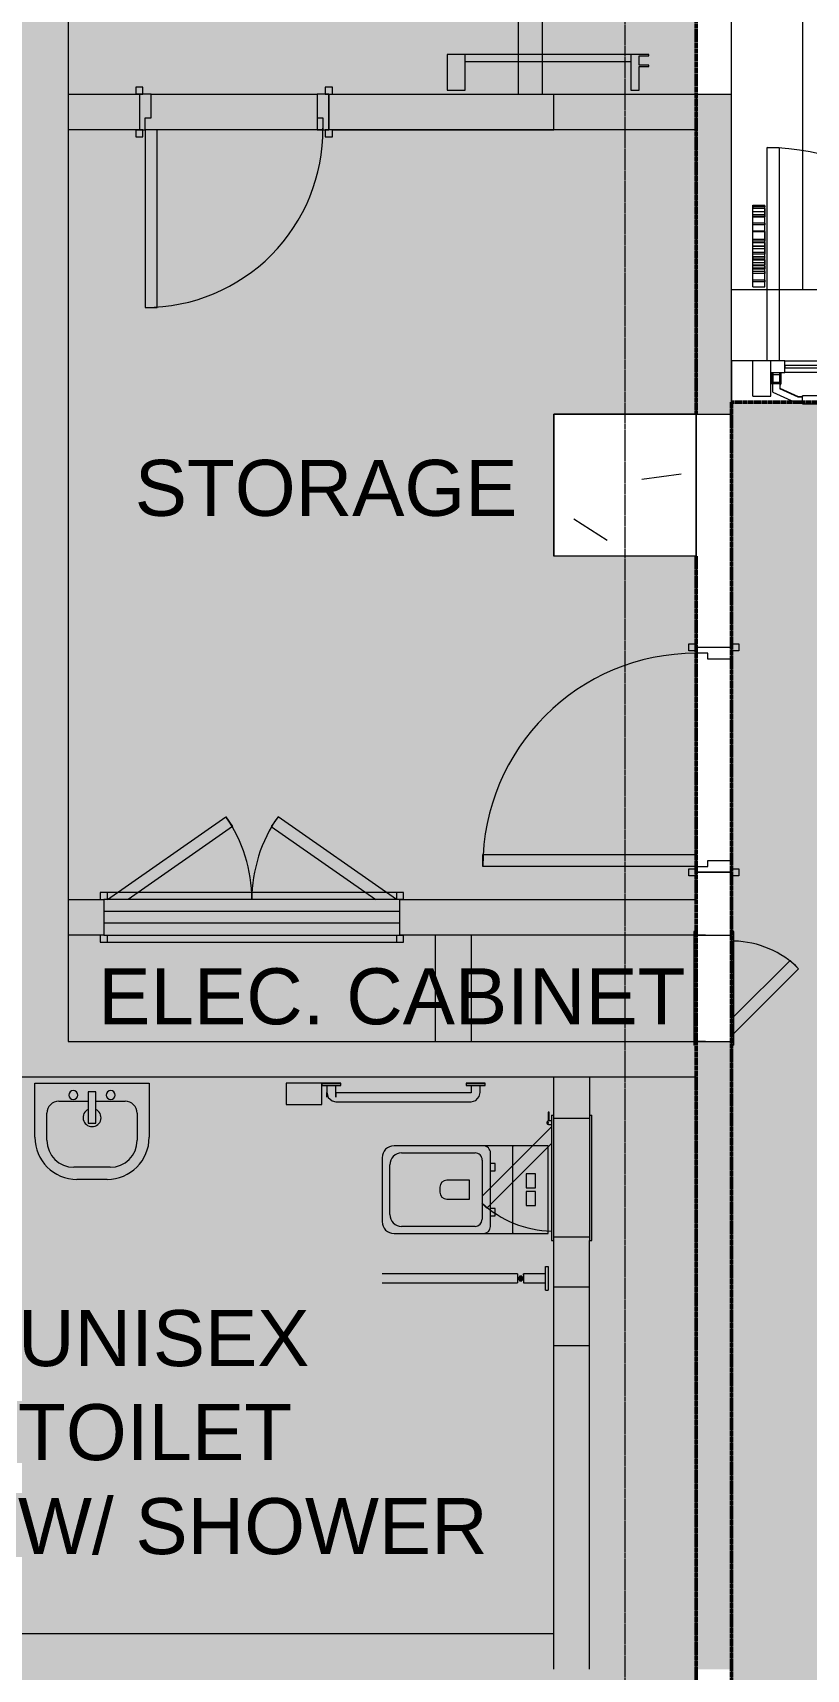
# Model space of a CAD drawing. Header units: millimetres. Extents: x 15878 to 679837, y -72324 to 391440.
# Drawn here: x 164032 to 167297, y 40257 to 47167 of the extents above; entities that cross this region are included whole.
import ezdxf

# ---------------------------------------------------------------- set-up
doc = ezdxf.new("R2010")
doc.units = ezdxf.units.MM
doc.linetypes.add('Demolished', pattern=[4.8, 3.2, -1.6])
doc.linetypes.add('Grid Line__1_200_', pattern=[10.5, 6, -1.5, 1.5, -1.5])
for name, color, linetype, lineweight in [('A-DETL', 90, 'Continuous', 5), ('A-DETL-GENF', 92, 'Continuous', 5), ('A-DETL-THIN', 151, 'Continuous', 5), ('A-DOOR', 31, 'Continuous', 5), ('A-DOOR-FRAM', 31, 'Continuous', 5), ('A-FLOR', 192, 'Continuous', 5), ('A-GENM', 13, 'Continuous', 5), ('A-GLAZ-CWMG', 51, 'Continuous', 5), ('A-WALL', 113, 'Continuous', 5), ('A-WALL-PATT', 111, 'Continuous', 18), ('G-ANNO-TEXT', 231, 'Continuous', 5), ('I-FURN', 30, 'Continuous', 5), ('P-SANR-FIXT', 6, 'Continuous', 5), ('S-COLS', 52, 'Continuous', 5), ('S-GRID', 1, 'Continuous', 5)]:
    doc.layers.add(name, color=color, linetype=linetype, lineweight=lineweight)
doc.styles.add('Swis721 BT_2', font='swiss.ttf', dxfattribs={"height": 236.51772})

# ---------------------------------------------------------------- blocks, each defined once
blk = doc.blocks.new('DLN-Double Door-AP - _AP08_ 1200 x 2000 _WH_-10331318-G_F')
at = {"layer": 'A-DOOR', "color": 253}
for p, q in [((625, 75), (-625, 75)), ((-625, 75), (-625, 25)), ((625, 25), (625, 75)), ((-625, 25), (-625, -25)), ((-625, 25), (625, 25)), ((625, -25), (625, 25)), ((-625, -25), (-625, -75)), ((-625, -25), (625, -25)), ((625, -75), (625, -25)), ((-625, -75), (625, -75)), ((-610, -75), (-110.3, -424.9)), ((-81.6, -383.9), (-522.8, -75)), ((81.6, -383.9), (522.8, -75)), ((610, -75), (110.3, -424.9)), ((-110.3, -424.9), (-81.6, -383.9)), ((110.3, -424.9), (81.6, -383.9))]:
    blk.add_line(p, q, dxfattribs=at)
for centre, start, end in [((-610, -75), 325, 359.99259), ((610, -75), 180.00741, 215)]:
    blk.add_arc(centre, 610, start, end, dxfattribs=at)
at = {"layer": 'A-DOOR-FRAM', "color": 253}
for p, q in [((-610, 105), (-640, 105)), ((-640, 105), (-640, 75)), ((-640, 75), (-625, 75)), ((610, 105), (-610, 105)), ((-610, 75), (-610, 105)), ((610, 105), (610, 75)), ((640, 105), (610, 105)), ((625, 75), (640, 75)), ((640, 75), (640, 105)), ((-625, -75), (-640, -75)), ((-640, -75), (-640, -105)), ((-640, -105), (-610, -105)), ((-610, -105), (-610, -75)), ((-610, -105), (610, -105)), ((610, -75), (610, -105)), ((610, -105), (640, -105)), ((640, -75), (625, -75)), ((640, -105), (640, -75))]:
    blk.add_line(p, q, dxfattribs=at)
blk = doc.blocks.new('DLN-Single Door__X01_ - _M02a_ 900 x 2450 _WH_-V585-G_F')
at = {"layer": 'A-DOOR', "color": 253}
for p, q in [((-450, 975), (-400, 975)), ((-450, 75), (-450, 975)), ((-400, 975), (-400, 75)), ((-490, 105), (-460, 105)), ((-490, 75), (-490, 105)), ((-475, 75), (-490, 75)), ((-460, 75), (-475, 75)), ((-460, 105), (-460, 75)), ((-400, 75), (-450, 75)), ((460, 75), (460, 105)), ((460, 105), (490, 105)), ((475, 75), (460, 75)), ((490, 75), (475, 75)), ((490, 105), (490, 75)), ((-490, -75), (-475, -75)), ((-490, -105), (-490, -75)), ((-460, -105), (-490, -105)), ((-475, -75), (-460, -75)), ((-460, -75), (-460, -105)), ((460, -105), (460, -75)), ((460, -75), (475, -75)), ((490, -105), (460, -105)), ((475, -75), (490, -75)), ((490, -75), (490, -105))]:
    blk.add_line(p, q, dxfattribs=at)
for start, end in [(0.00772, 90), (359.5, 0.00772)]:
    blk.add_arc((-450, 75), 900, start, end, dxfattribs=at)
at = {"layer": 'A-DOOR-FRAM', "color": 253}
for p, q in [((-475, 75), (-450, 75)), ((-475, -75), (-475, 75)), ((-450, 75), (-450, 25)), ((450, 75), (475, 75)), ((450, 25), (450, 75)), ((475, 75), (475, -75)), ((-450, 25), (-425, 25)), ((-425, 25), (-425, -75)), ((425, 25), (450, 25)), ((425, -75), (425, 25)), ((-425, -75), (-475, -75)), ((475, -75), (425, -75))]:
    blk.add_line(p, q, dxfattribs=at)
blk = doc.blocks.new('Rectangular Mullion - DLN_75 x 150mm _WD_-STUR_ OPENING Corten-13948696-G_F')
at = {"layer": 'A-GLAZ-CWMG', "color": 253}
for p, q in [((0, 75), (-75, 75)), ((-75, 75), (-75, -75)), ((0, 75), (0, -75)), ((-75, -75), (0, -75))]:
    blk.add_line(p, q, dxfattribs=at)
blk = doc.blocks.new('wash_basin_12267 - 19_ x 16_-V624-G_F')
at = {"layer": 'P-SANR-FIXT', "color": 253}
for p, q in [((52.3, -241.1), (52.3, -12.5)), ((52.3, -12.5), (534.9, -12.5)), ((309.3, -49.5), (277.7, -49.5)), ((277.7, -49.5), (277.7, -182.1)), ((309.3, -182.1), (309.3, -49.5)), ((534.9, -12.5), (534.9, -241.1)), ((153.9, -88.7), (277.7, -88.7)), ((309.3, -88.7), (433.3, -88.7)), ((103.1, -253.8), (103.1, -139.5)), ((277.7, -182.1), (309.3, -182.1)), ((484.1, -139.5), (484.1, -253.8)), ((369.8, -368.1), (217.4, -368.1)), ((357.1, -418.9), (230.1, -418.9))]:
    blk.add_line(p, q, dxfattribs=at)
for centre, radius, start, end in [((214.2, -63.3), 19.1, 360, 180), ((214.2, -63.3), 19.1, 180, 360), ((372.8, -63.3), 19, 0, 180), ((372.8, -63.3), 19, 180, 360), ((153.9, -139.5), 50.8, 90, 180), ((293.6, -158.3), 38.1, 114.62432, 65.6298), ((433.3, -139.5), 50.8, 360, 90), ((230.1, -241.1), 177.8, 180, 270), ((217.4, -253.8), 114.3, 180, 270), ((357.1, -241.1), 177.8, 270, 0), ((369.8, -253.8), 114.3, 270, 0)]:
    blk.add_arc(centre, radius, start, end, dxfattribs=at)
blk = doc.blocks.new('DLN_Toilet-Disable - DLN_Toilet-Disable-2543874-G_F')
at = {"layer": 'P-SANR-FIXT', "color": 253}
for p, q in [((450, 1105.4), (360, 1105.4)), ((360, 1105.4), (360, 955.4)), ((450, 955.4), (450, 1105.4)), ((360, 955.4), (450, 955.4)), ((440, 934), (410, 934)), ((440, 934), (410, 934)), ((440, 934), (410, 934)), ((450, 955), (440, 955)), ((440, 875), (440, 955)), ((440, 955), (440, 925.4)), ((450, 955), (440, 955)), ((440, 925.4), (440, 955)), ((440, 955), (440, 925.4)), ((450, 955), (440, 955)), ((440, 925.4), (440, 955)), ((440, 955), (440, 925.4)), ((440, 925.1), (440, 933.5)), ((440, 933.5), (440, 923.9)), ((440, 924.5), (440, 924.5)), ((440, 924.5), (440, 915)), ((440, 915), (440, 905.5)), ((440, 896.5), (440, 906.1)), ((440, 905.5), (440, 905.5)), ((440, 904.9), (440, 896.5)), ((440, 904.6), (440, 875)), ((440, 875), (440, 904.6)), ((440, 904.6), (440, 875)), ((440, 875), (440, 904.6)), ((440, 904.6), (440, 875)), ((450, 875), (450, 955)), ((450, 955), (450, 875)), ((450, 875), (450, 955)), ((450, 955), (450, 875)), ((450, 875), (450, 955)), ((450, 955), (450, 875)), ((371, 895.5), (371, 325.1)), ((409, 325.1), (409, 895.5)), ((410, 896), (440, 896)), ((410, 896), (440, 896)), ((410, 896), (440, 896)), ((440, 875), (450, 875)), ((440, 875), (450, 875)), ((440, 875), (450, 875)), ((-394, 700), (-394, 128.2)), ((-356, 128.2), (-356, 700)), ((135, 700), (-135, 700)), ((-185, 650), (-185, 272.8)), ((-105, 667.8), (105.2, 667.8)), ((185, 272.8), (185, 650)), ((-155, 307.8), (-155, 617.8)), ((155.2, 617.8), (155.2, 307.8)), ((-40, 426.5), (-40, 331.7)), ((10, 456.5), (-10, 456.5)), ((40, 331.7), (40, 426.5)), ((450, 345.6), (440, 345.6)), ((440, 265.6), (440, 345.6)), ((440, 345.6), (440, 315.9)), ((450, 265.6), (450, 345.6)), ((450, 345.6), (450, 265.6)), ((125.2, 277.8), (-125, 277.8)), ((-40, 331.7), (40, 331.7)), ((440, 324.6), (410, 324.6)), ((410, 286.6), (440, 286.6)), ((440, 324.1), (440, 287.1)), ((440, 315.7), (440, 324.1)), ((440, 287.1), (440, 301.4)), ((440, 295.2), (440, 265.6)), ((-185, 272.8), (-185, 145)), ((-155, 242.8), (155, 242.8)), ((-110, 242.8), (-110, 222.8)), ((-110, 222.8), (-80, 222.8)), ((-80, 222.8), (-80, 242.8)), ((80, 242.8), (80, 222.8)), ((80, 222.8), (110, 222.8)), ((110, 222.8), (110, 242.8)), ((185, 145), (185, 272.8)), ((440, 265.6), (450, 265.6)), ((-185, 145), (-185, 0)), ((180, 150), (-180, 150)), ((185, 0), (185, 145)), ((-356, 128.2), (-394, 128.2)), ((-394, 103.2), (-394, 10)), ((-356, 103.2), (-394, 103.2)), ((-365, 120.7), (-385, 120.7)), ((-385, 110.7), (-385, 120.7)), ((-385, 120.7), (-385, 110.7)), ((-385, 110.7), (-365, 110.7)), ((-377.5, 125.7), (-382.5, 125.7)), ((-382.5, 110.7), (-382.5, 120.7)), ((-382.5, 120.7), (-382.5, 110.7)), ((-382.5, 103.2), (-382.5, 115.7)), ((-382.5, 115.7), (-382.5, 115.7)), ((-377.5, 115.7), (-377.5, 128.2)), ((-377.5, 120.7), (-377.5, 110.7)), ((-377.5, 110.7), (-377.5, 120.7)), ((-377.5, 110.7), (-377.5, 120.7)), ((-377.5, 120.7), (-377.5, 110.7)), ((-377.5, 115.7), (-377.5, 115.7)), ((-377.5, 115.7), (-377.5, 115.7)), ((-377.5, 115.7), (-377.5, 103.2)), ((-377.5, 105.7), (-372.5, 105.7)), ((-372.5, 128.2), (-372.5, 115.7)), ((-367.5, 125.7), (-372.5, 125.7)), ((-372.5, 120.7), (-372.5, 110.7)), ((-372.5, 110.7), (-372.5, 120.7)), ((-372.5, 110.7), (-372.5, 120.7)), ((-372.5, 120.7), (-372.5, 110.7)), ((-372.5, 115.7), (-372.5, 115.7)), ((-372.5, 103.2), (-372.5, 115.7)), ((-372.5, 115.7), (-372.5, 115.7)), ((-367.5, 110.7), (-367.5, 120.7)), ((-367.5, 120.7), (-367.5, 110.7)), ((-367.5, 115.7), (-367.5, 115.7)), ((-367.5, 115.7), (-367.5, 103.2)), ((-365, 110.7), (-365, 120.7)), ((-365, 120.7), (-365, 110.7)), ((-361.6, 103.2), (-356, 103.2)), ((-356, 10), (-356, 103.2)), ((-7.5, 92.5), (-67.5, 92.5)), ((-67.5, 92.5), (-67.5, 52.5)), ((-7.5, 52.5), (-7.5, 92.5)), ((67.5, 92.5), (7.5, 92.5)), ((7.5, 92.5), (7.5, 52.5)), ((67.5, 52.5), (67.5, 92.5)), ((-425, 10), (-325, 10)), ((-425, 10), (-425, 0)), ((-325, 0), (-425, 0)), ((-325, 10), (-325, 0)), ((-185, 0), (185, 0)), ((-67.5, 52.5), (-7.5, 52.5)), ((7.5, 52.5), (67.5, 52.5))]:
    blk.add_line(p, q, dxfattribs=at)
at = {"layer": 'P-SANR-FIXT', "color": 253, "flags": 128}
for points in [[(410, 934), (388.9, 927.9), (374.6, 911.6), (371, 895.5)], [(390, 934), (396, 934), (410, 934)], [(410, 934), (395.7, 934), (390, 934)], [(410, 896), (395.7, 896), (390, 896)], [(390, 896), (396, 896), (410, 896)], [(409, 895.5), (409.3, 895.8), (410, 896)], [(371, 325.1), (377.2, 304.3), (393.7, 290.1), (410, 286.6)], [(410, 324.6), (409, 325), (409, 325.1)]]:
    blk.add_lwpolyline(points, dxfattribs=at)
at = {"layer": 'P-SANR-FIXT', "color": 253}
for centre, radius, start, end in [((-135, 650), 50, 90, 180), ((135, 650), 50, 0, 90), ((-105, 617.8), 50, 90, 180), ((105.2, 617.8), 50, 0, 90), ((-10, 426.5), 30, 90, 180), ((10, 426.5), 30, 360, 90), ((-125, 307.8), 30, 180, 270), ((125.2, 307.8), 30, 270, 0), ((-155, 272.8), 30, 180, 270), ((155, 272.8), 30, 270, 0), ((-180, 145), 5, 90, 180), ((180, 145), 5, 0, 90)]:
    blk.add_arc(centre, radius, start, end, dxfattribs=at)
blk = doc.blocks.new('DLN-Access Panel__AP01_ - _AP04_ 450 x 650 _WH_-16056296-G_F')
at = {"layer": 'A-DOOR', "color": 253}
for p, q in [((-265, 75), (-265, 85)), ((265, 85), (-265, 85)), ((-265, 75), (265, 75)), ((265, 75), (265, 85)), ((-240, -95), (-277.5, -95)), ((-277.5, -95), (-277.5, -100)), ((-277.5, -100), (-239.6, -100)), ((-265, -85), (-265, -75)), ((-265, -85), (265, -85)), ((-240, -85), (-240, -97.5)), ((-225, -97.5), (-225, -85)), ((-215, -85), (77.8, -377.8)), ((128.6, -357.8), (-144.3, -85)), ((265, -85), (265, -75)), ((108.6, -377.8), (128.6, -357.8))]:
    blk.add_line(p, q, dxfattribs=at)
at = {"layer": 'A-DOOR', "color": 151}
blk.add_line((265, -75), (-265, -75), dxfattribs=at)
at = {"layer": 'A-DOOR', "color": 253}
for centre, radius, start, end in [((-232.5, -97.5), 7.5, 180, 0), ((-232.5, -97.5), 7.5, 195, 0), ((-232.5, -97.5), 7.5, 199.47122, 360), ((-232.5, -97.5), 7.5, 199.47122, 360), ((-232.5, -97.5), 2, 180, 360), ((-232.5, -97.5), 2, 180, 360), ((-225, -75), 450, 317.37003, 358.68242)]:
    blk.add_arc(centre, radius, start, end, dxfattribs=at)
at = {"layer": 'A-DOOR-FRAM', "color": 253}
for p, q in [((-250, 75), (-250, -75)), ((250, 75), (250, -75))]:
    blk.add_line(p, q, dxfattribs=at)
blk = doc.blocks.new('DLN-Single Door_XX1 - Single Glazing Door-900 x 2800 _WH_-14454546-G_F')
at = {"layer": 'A-DOOR'}
h = blk.add_hatch(dxfattribs=at)
h.set_pattern_fill('FP_1995', color=253, style=0, pattern_type=2)
h.set_pattern_definition([(225, (167581.8, 45707.5), (1237.437, -1237.437), []), (225, (167581.8, 43832.5), (1237.437, -1237.437), [])])
h.paths.add_polyline_path([(-375, -25), (-375, -45), (375, -45), (375, -25), (-117, -25)], flags=0)
h.paths.add_polyline_path([(375, -55), (-375, -55), (-375, -75), (375, -75)], flags=0)
at = {"layer": 'A-DOOR', "color": 253}
for p, q in [((-335.2, 100), (-427.5, 57.5)), ((-397.5, 43.6), (-320, 79.4)), ((-320, 76.4), (-397.5, 40.6)), ((-328, 103.3), (-335.2, 100)), ((-302.5, 103.3), (-328, 103.3)), ((-320, 79.4), (-302.5, 79.4)), ((-320, 79.4), (-320, 76.4)), ((-302.5, 76.4), (-320, 76.4)), ((301, 106.9), (-302.5, 106.9)), ((-302.5, 106.9), (-302.5, 106.7)), ((-302.5, 72.8), (301, 72.8)), ((301, 104.5), (301, 105.8)), ((326.5, 103.3), (301, 103.3)), ((301, 79.4), (318.5, 79.4)), ((318.5, 76.4), (301, 76.4)), ((318.5, 79.4), (396, 43.6)), ((318.5, 76.4), (318.5, 79.4)), ((396, 40.6), (318.5, 76.4)), ((333.7, 100), (326.5, 103.3)), ((426, 57.5), (333.7, 100)), ((-427.5, 26), (-430.8, 26)), ((-430.8, -16), (-430.8, 23.9)), ((-430.8, 23.9), (-430.8, 11.4)), ((-427.5, 19.3), (-427.5, 57.5)), ((-427.5, 23.1), (-427.5, 23.9)), ((-427.5, 23.9), (-427.5, -16)), ((-397.5, 21), (-427.5, 21)), ((-427.5, 21), (-427.5, 19.3)), ((-427.5, 16.6), (-427.5, 21)), ((-427.5, 16), (-427.5, 20)), ((-397.5, 19.3), (-427.5, 19.3)), ((-427.5, 16.3), (-397.5, 16.3)), ((-427.5, -16), (-427.5, 15.1)), ((-397.5, 15.1), (-427.5, 15.1)), ((-397.5, 43.6), (-397.5, 19.3)), ((-394.3, 26), (-397.5, 26)), ((-397.5, -16), (-397.5, 23.9)), ((-397.5, 23.9), (-397.5, 23.1)), ((-397.5, 19.3), (-397.5, 21)), ((-397.5, 21), (-397.5, 16.6)), ((-397.5, 20), (-397.5, 16)), ((-397.5, 15.1), (-397.5, -16)), ((-394.3, 11.4), (-394.3, 23.9)), ((-394.3, 23.9), (-394.3, -16)), ((396, 26), (392.7, 26)), ((392.7, -16), (392.7, 23.9)), ((392.7, 23.9), (392.7, 11.4)), ((396, 19.3), (396, 43.6)), ((396, 23.1), (396, 23.9)), ((396, 23.9), (396, -16)), ((426, 21), (396, 21)), ((396, 19.3), (396, 21)), ((396, 21), (396, 16.6)), ((396, 16), (396, 20)), ((426, 19.3), (396, 19.3)), ((396, 16.3), (426, 16.3)), ((396, -16), (396, 15.1)), ((426, 15.1), (396, 15.1)), ((426, 57.5), (426, 19.3)), ((429.2, 26), (426, 26)), ((426, -16), (426, 23.9)), ((426, 23.9), (426, 23.1)), ((426, 21), (426, 19.3)), ((426, 16.6), (426, 21)), ((426, 20), (426, 16)), ((426, 15.1), (426, -16)), ((429.2, 11.4), (429.2, 23.9)), ((429.2, 23.9), (429.2, -16)), ((-375, -25), (-450, -25)), ((-450, -25), (-450, -75)), ((-430.8, -25), (-430.8, -16)), ((-430.8, -16), (-427.5, -16)), ((-427.5, -16), (-427.5, -25)), ((-427.5, -25), (-427.5, -16)), ((-427.5, -16), (-397.5, -16)), ((-397.5, -25), (-397.5, -16)), ((-397.5, -16), (-394.3, -16)), ((-397.5, -16), (-397.5, -25)), ((-394.3, -16), (-394.3, -25)), ((-375, -25), (375, -25)), ((-375, -75), (-375, -25)), ((375, -45), (-375, -45)), ((-375, -45), (-375, -55)), ((-375, -55), (375, -55)), ((435, -25), (375, -25)), ((375, -25), (375, -75)), ((375, -55), (375, -45)), ((392.7, -25), (392.7, -16)), ((392.7, -16), (396, -16)), ((396, -16), (396, -25)), ((396, -25), (396, -16)), ((396, -16), (426, -16)), ((426, -16), (426, -25)), ((426, -25), (426, -16)), ((426, -16), (429.2, -16)), ((429.2, -16), (429.2, -25)), ((-450, -75), (-375, -75)), ((375, -75), (-375, -75)), ((375, -75), (435, -75)), ((400, -975), (400, -75)), ((450, -75), (450, -975)), ((450, -975), (400, -975))]:
    blk.add_line(p, q, dxfattribs=at)
at = {"layer": 'A-DOOR', "color": 253, "flags": 128}
for points in [[(-302.5, 100), (-302.5, 102.4), (-302.5, 104.3), (-302.5, 105.7), (-302.5, 106.6), (-302.5, 106.9)], [(-302.5, 73.9), (-302.5, 75.3), (-302.5, 77.1), (-302.5, 79.4), (-302.5, 82.1), (-302.5, 85), (-302.5, 88.1), (-302.5, 91.3), (-302.5, 94.4), (-302.5, 97.3), (-302.5, 100)], [(-302.5, 75.4), (-302.5, 74), (-302.5, 73.1), (-302.5, 72.8)], [(-302.5, 72.8), (-302.5, 73.1), (-302.5, 73.9)], [(301, 105.8), (301, 106.7), (301, 106.9)], [(301, 106.9), (301, 106.6), (301, 105.7), (301, 104.3), (301, 102.4), (301, 100)], [(301, 100), (301, 97.3), (301, 94.4), (301, 91.3), (301, 88.1), (301, 85), (301, 82.1), (301, 79.4), (301, 77.1), (301, 75.3), (301, 73.9)], [(301, 72.8), (301, 73.1), (301, 74), (301, 75.4)], [(301, 73.9), (301, 73.1), (301, 72.8)]]:
    blk.add_lwpolyline(points, dxfattribs=at)
at = {"layer": 'A-DOOR', "color": 253}
blk.add_arc((450, -75), 900, 180.00772, 270, dxfattribs=at)
at = {"layer": 'A-DOOR-FRAM', "color": 253}
for p, q in [((-445, 32.5), (-495, 32.5)), ((-495, 32.5), (-495, 12.5)), ((-480, 12.5), (-445, 12.5)), ((-445, 12.5), (-445, 32.5)), ((-495, -12.5), (-495, -32.5)), ((-495, -32.5), (-445, -32.5)), ((-445, -12.5), (-480, -12.5)), ((-445, -32.5), (-445, -12.5))]:
    blk.add_line(p, q, dxfattribs=at)
blk = doc.blocks.new('DLN-Access Panel__AP12_ - _AP12_ 400 x 1100 _WH_-16942930-G_F')
at = {"layer": 'A-DOOR'}
h = blk.add_hatch(dxfattribs=at)
h.set_pattern_fill('FP_1997', color=253, style=0, pattern_type=2)
h.set_pattern_definition([(315, (71060, 52714.3), (1237.437, 1237.437), []), (315, (72935, 52714.3), (1237.437, 1237.437), [])])
h.paths.add_polyline_path([(-240, -85), (240, -85), (240, -75), (-240, -75)], flags=0)
at = {"layer": 'A-DOOR', "color": 253}
for p, q in [((-240, 75), (-240, 85)), ((240, 85), (-240, 85)), ((-240, 75), (240, 75)), ((240, 75), (240, 85)), ((-240, -85), (-240, -75)), ((240, -75), (-240, -75)), ((-240, -85), (240, -85)), ((-190, -85), (82.8, -357.8)), ((118.2, -322.5), (-119.3, -85)), ((240, -85), (240, -75)), ((82.8, -357.8), (118.2, -322.5))]:
    blk.add_line(p, q, dxfattribs=at)
blk.add_arc((-200, -75), 400, 315, 358.51929, dxfattribs=at)
at = {"layer": 'A-DOOR-FRAM', "color": 253}
for p, q in [((-225, 75), (-225, -75)), ((225, 75), (225, -75))]:
    blk.add_line(p, q, dxfattribs=at)
blk = doc.blocks.new('DLN-Single Door__X01_ - _M09_ 750 x 2450 _WH_-16935555-G_F')
at = {"layer": 'A-DOOR', "color": 253}
for p, q in [((-385, 105), (-415, 105)), ((-415, 105), (-415, 75)), ((-415, 75), (-400, 75)), ((-400, 75), (-385, 75)), ((-385, 75), (-385, 105)), ((415, 105), (385, 105)), ((385, 105), (385, 75)), ((385, 75), (400, 75)), ((400, 75), (415, 75)), ((415, 75), (415, 105)), ((-400, -75), (-415, -75)), ((-415, -75), (-415, -105)), ((-415, -105), (-385, -105)), ((-385, -75), (-400, -75)), ((-385, -105), (-385, -75)), ((-325, -75), (-375, -75)), ((-375, -75), (-375, -825)), ((-325, -825), (-325, -75)), ((400, -75), (385, -75)), ((385, -75), (385, -105)), ((385, -105), (415, -105)), ((415, -75), (400, -75)), ((415, -105), (415, -75)), ((-375, -825), (-325, -825))]:
    blk.add_line(p, q, dxfattribs=at)
blk.add_arc((-375, -75), 750, 270, 0.5, dxfattribs=at)
at = {"layer": 'A-DOOR-FRAM', "color": 253}
for p, q in [((-350, 75), (-400, 75)), ((-400, 75), (-400, -75)), ((-350, -25), (-350, 75)), ((350, 75), (350, -25)), ((400, 75), (350, 75)), ((400, -75), (400, 75)), ((-375, -75), (-375, -25)), ((-375, -25), (-350, -25)), ((350, -25), (375, -25)), ((375, -25), (375, -75)), ((-400, -75), (-375, -75)), ((375, -75), (400, -75))]:
    blk.add_line(p, q, dxfattribs=at)
blk = doc.blocks.new('Boc Office Wall Panel - Boc Office Wall Panel-16069966-G_F')
at = {"layer": 'I-FURN', "color": 253}
for p, q in [((51664.3, 47025.5), (51589.3, 47025.5)), ((51589.3, 47025.5), (51589.3, 46875.5)), ((51664.3, 46875.5), (51664.3, 47025.5)), ((52439.3, 47025.5), (52364.3, 47025.5)), ((52364.3, 47025.5), (52364.3, 46875.5)), ((52399.3, 46980.5), (52399.3, 47020.5)), ((52399.3, 47020.5), (52439.3, 47020.5)), ((52439.3, 47020.5), (52439.3, 47025.5)), ((52439.3, 46980.5), (52399.3, 46980.5)), ((52399.3, 46975.5), (52439.3, 46975.5)), ((52399.3, 46875.5), (52399.3, 46975.5)), ((52439.3, 46975.5), (52439.3, 46980.5)), ((51589.3, 46875.5), (51664.3, 46875.5)), ((52364.3, 46875.5), (52399.3, 46875.5))]:
    blk.add_line(p, q, dxfattribs=at)

msp = doc.modelspace()

# ---------------------------------------------------------------- hatches: boundary and pattern name
at = {"layer": 'A-DETL-GENF', "transparency": 33554585}
h = msp.add_hatch(color=253, dxfattribs=at)
h.paths.add_polyline_path([(193031.8, 30457.5), (193031.8, 31607.5), (195106.8, 31607.5), (195106.8, 34107.5), (202306.8, 34107.5), (202306.8, 35797.5), (205331.8, 35797.5), (205331.8, 52007.5), (202831.8, 52007.5), (202831.8, 51406.3), (202231.8, 51406.3), (202231.8, 48337.5), (196081.8, 48337.5), (196081.8, 52057.5), (193181.8, 52057.5), (193181.8, 49957.5), (189481.8, 49957.5), (189481.8, 52057.5), (177431.8, 52057.5), (177431.8, 45607.5), (166981.8, 45607.5), (166981.8, 31607.5), (190881.8, 31607.5), (190881.8, 30457.5)], flags=0)
h.paths.add_polyline_path([(178081.8, 39607.5), (177481.8, 39607.5), (177481.8, 40207.5), (178081.8, 40207.5)], flags=0)
h.paths.add_polyline_path([(199881.8, 39607.5), (199881.8, 40207.5), (200481.8, 40207.5), (200481.8, 39607.5), (199984.4, 39607.5)], flags=0)
h.paths.add_polyline_path([(189481.8, 39607.5), (189481.8, 40207.5), (190081.8, 40207.5), (190081.8, 39607.5)], flags=0)
h.paths.add_polyline_path([(178081.8, 51407.5), (177481.8, 51407.5), (177481.8, 52007.5), (178081.8, 52007.5), (178081.8, 51515.3)], flags=0)
h = msp.add_hatch(color=151, dxfattribs=at)
h.paths.add_polyline_path([(157764.8, 34257.5), (158481.8, 34257.5), (158481.8, 35357.5), (160531.8, 35357.5), (160531.8, 34257.5), (166831.8, 34257.5), (166831.8, 39607.5), (166231.8, 39607.5), (166231.8, 40207.5), (166831.8, 40207.5), (166831.8, 44957.5), (166231.8, 44957.5), (166231.8, 45557.5), (166831.8, 45557.5), (166831.8, 51407.5), (166231.8, 51407.5), (166231.8, 52007.5), (154831.8, 52007.5), (154831.8, 51407.5), (154231.8, 51407.5), (154231.8, 52007.5), (151981.8, 52007.5), (151981.8, 35357.5), (153981.8, 35357.5), (153981.8, 34257.5), (156936.9, 34257.5)], flags=0)
h.paths.add_polyline_path([(154453.4, 39607.5), (154231.8, 39607.5), (154231.8, 40207.5), (154831.8, 40207.5), (154831.8, 39607.5)], flags=0)
h.paths.add_polyline_path([(154231.8, 44957.5), (154231.8, 45557.5), (154831.8, 45557.5), (154831.8, 44957.5), (154453.4, 44957.5)], flags=0)
at = {"layer": 'A-WALL-PATT', "transparency": 33554432}
for points in [[(164031.8, 42907.5), (164181.8, 42907.5), (164181.8, 52007.5), (164031.8, 52007.5), (164031.8, 43287.6)], [(166871, 45557.5), (166981.8, 45557.5), (166981.8, 46907.5), (166831.8, 46907.5), (166831.8, 45557.5)], [(166043.1, 42757.5), (166831.8, 42757.5), (166831.8, 42892.5), (166821.8, 42892.5), (166821.8, 42907.5), (164031.8, 42907.5), (164031.8, 42757.5), (165629.2, 42757.5)], [(166831.8, 40257.5), (166981.8, 40257.5), (166981.8, 42907.5), (166831.8, 42907.5), (166831.8, 40295.7)]]:
    msp.add_hatch(color=53, dxfattribs=at).paths.add_polyline_path(points, flags=0)
at = {"layer": 'S-COLS'}
h = msp.add_hatch(dxfattribs=at)
h.set_pattern_fill('FP_1984', color=253, style=0, pattern_type=2)
h.set_pattern_definition([(50, (114192.5, 0), (3643.68, -318.78), [381, -4191]), (355, (114192.5, 0), (-704.86, 3821.14), [304.8, -3352.8]), (100.451, (114496, -26.6), (2938.85, 3502.33), [323.8, -3561.8]), (46.184, (114192.5, 1016), (5421.58, -840.86), [571.5, -6286.5]), (96.636, (114644.3, 946), (4748.05, 4948.55), [485.7, -5342.7]), (351.184, (114192.5, 1016), (4748.1, 4948.5), [457.2, -5029.2]), (21, (114700.5, 762), (3032.29, -2045.3), [381, -4191]), (326, (114700.5, 762), (1236.04, 3683.76), [304.8, -3352.8]), (71.451, (114953.2, 591.6), (4268.34, 1638.42), [323.8, -3561.8]), (37.5, (114192.5, 0), (61.772, 1691.1), [167.64, -3144.52, 167.64, -3235.96, -3365.5]), (37.5, (114192.5, 0), (61.772, 1691.1), [-6715.76, 167.64, -3197.86]), (7.5, (114192.5, 0), (1336.393, 2003.61), [167.64, -1772.92, 167.64, -3068.32, -1282.7]), (7.5, (114192.5, 0), (1336.393, 2003.61), [-5176.52, 167.64, -1115.06]), (327.5, (113059.7, 0), (2711.818, -114.579), [167.64, -1102.36, 167.64, -3794.76, -5257.8]), (327.5, (113059.7, 0), (2711.818, -114.579), [-5232.4, 167.64, -5090.16]), (317.5, (112551.7, 0), (2962.586, 508.53), [167.64, -1483.36, 167.64, -2463.8, -3733.8]), (317.5, (112551.7, 0), (2962.586, 508.53), [-4282.44, 167.64, -3566.16])])
h.paths.add_polyline_path([(166231.8, 44957.5), (166831.8, 44957.5), (166831.8, 45557.5), (166231.8, 45557.5), (166231.8, 45531.5)], flags=0)

# ---------------------------------------------------------------- linework, layer by layer
at = {"layer": 'A-DETL', "linetype": 'Demolished', "lineweight": 50}
for p, q in [((166831.8, 45557.5), (166831.8, 51407.5)), ((177431.8, 45607.5), (166981.8, 45607.5)), ((166981.8, 45607.5), (166981.8, 31607.5)), ((166831.8, 40207.5), (166831.8, 44957.5))]:
    msp.add_line(p, q, dxfattribs=at)
at = {"layer": 'A-DETL-THIN'}
for p, q in [((166231.8, 44957.5), (166231.8, 45557.5)), ((166231.8, 45557.5), (166831.8, 45557.5)), ((166831.8, 44957.5), (166231.8, 44957.5))]:
    msp.add_line(p, q, dxfattribs=at)
at = {"layer": 'A-FLOR'}
for p, q in [((167281.8, 46082.5), (167281.8, 52457.4)), ((164181.8, 51515.3), (164181.8, 46907.5)), ((166981.8, 46907.5), (166981.8, 50195)), ((164181.8, 46907.5), (164466.8, 46907.5)), ((164531.8, 46907.5), (165231.8, 46907.5)), ((166231.8, 46757.5), (166231.8, 46907.5)), ((166981.8, 45782.5), (166981.8, 46907.5)), ((165231.8, 46807.5), (165231.8, 46757.5)), ((164466.8, 46757.5), (164181.8, 46757.5)), ((164181.8, 46757.5), (164181.8, 43507.5)), ((165256.8, 46757.5), (164506.8, 46757.5)), ((165231.8, 46757.5), (165256.8, 46757.5)), ((165296.8, 46757.5), (166231.8, 46757.5)), ((166831.8, 45557.5), (166831.8, 46757.5)), ((177031.8, 46082.5), (166981.8, 46082.5)), ((167071.8, 45782.5), (166981.8, 45782.5)), ((166981.8, 45782.5), (166981.8, 44587.5)), ((166831.8, 43637.5), (166831.8, 44547.5)), ((166981.8, 44522.5), (166981.8, 43672.5)), ((166831.8, 43507.5), (166831.8, 43607.5)), ((166981.8, 43607.5), (166981.8, 43372.5)), ((165596.8, 43507.5), (166831.8, 43507.5)), ((164316.8, 43357.5), (164181.8, 43357.5)), ((164181.8, 43357.5), (164181.8, 42907.5)), ((166821.8, 43357.5), (165596.8, 43357.5)), ((166981.8, 42907.5), (166981.8, 33897.5)), ((166231.8, 42757.5), (163731.8, 42757.5)), ((166231.8, 42582.5), (166231.8, 42757.5)), ((166231.8, 40407.5), (166231.8, 42082.5))]:
    msp.add_line(p, q, dxfattribs=at)
at = {"layer": 'A-GENM'}
for p, q in [((167071.8, 46439.4), (167121.8, 46439.4)), ((167071.8, 46094.1), (167071.8, 46439.4)), ((167121.8, 46094.1), (167121.8, 46439.4)), ((167071.8, 46432.5), (167071.8, 46434.8)), ((167071.8, 46434.8), (167121.8, 46434.8)), ((167071.8, 46433), (167071.8, 46433.8)), ((167071.8, 46433.8), (167121.8, 46433.8)), ((167071.8, 46433), (167071.8, 46425)), ((167121.8, 46433), (167071.8, 46433)), ((167071.8, 46412.2), (167071.8, 46425)), ((167121.8, 46425), (167071.8, 46425)), ((167071.8, 46400.2), (167071.8, 46412.2)), ((167071.8, 46412.2), (167121.8, 46412.2)), ((167071.8, 46397.8), (167071.8, 46400.2)), ((167071.8, 46400.2), (167121.8, 46400.2)), ((167071.8, 46398.8), (167121.8, 46398.8)), ((167071.8, 46390.8), (167071.8, 46398.4)), ((167121.8, 46398.4), (167071.8, 46398.4)), ((167071.8, 46390.4), (167071.8, 46390.8)), ((167121.8, 46390.8), (167071.8, 46390.8)), ((167071.8, 46390.4), (167121.8, 46390.4)), ((167121.8, 46388.6), (167071.8, 46388.6)), ((167121.8, 46434.8), (167121.8, 46432.5)), ((167121.8, 46433.8), (167121.8, 46433)), ((167121.8, 46425), (167121.8, 46433)), ((167121.8, 46425), (167121.8, 46412.2)), ((167121.8, 46412.2), (167121.8, 46400.2)), ((167121.8, 46400.2), (167121.8, 46397.8)), ((167121.8, 46398.4), (167121.8, 46390.8)), ((167121.8, 46390.8), (167121.8, 46390.4)), ((167071.8, 46356.3), (167071.8, 46363.7)), ((167121.8, 46363.7), (167071.8, 46363.7)), ((167121.8, 46356.3), (167071.8, 46356.3)), ((167071.8, 46330.4), (167121.8, 46330.4)), ((167071.8, 46294.4), (167071.8, 46327.7)), ((167071.8, 46327.7), (167121.8, 46327.7)), ((167121.8, 46363.7), (167121.8, 46356.3)), ((167121.8, 46327.7), (167121.8, 46294.4)), ((167071.8, 46287.1), (167071.8, 46294.4)), ((167121.8, 46294.4), (167071.8, 46294.4)), ((167121.8, 46287.1), (167071.8, 46287.1)), ((167071.8, 46265.9), (167071.8, 46281.5)), ((167071.8, 46281.5), (167121.8, 46281.5)), ((167071.8, 46266.8), (167121.8, 46266.8)), ((167071.8, 46255.5), (167071.8, 46265.9)), ((167121.8, 46265.9), (167071.8, 46265.9)), ((167121.8, 46255.5), (167071.8, 46255.5)), ((167071.8, 46240), (167071.8, 46255.2)), ((167071.8, 46232.6), (167071.8, 46240)), ((167121.8, 46240), (167071.8, 46240)), ((167121.8, 46232.6), (167071.8, 46232.6)), ((167121.8, 46294.4), (167121.8, 46287.1)), ((167121.8, 46281.5), (167121.8, 46265.9)), ((167121.8, 46265.9), (167121.8, 46255.5)), ((167121.8, 46255.2), (167121.8, 46240)), ((167121.8, 46240), (167121.8, 46232.6)), ((167071.8, 46222.4), (167121.8, 46222.4)), ((167071.8, 46219.9), (167071.8, 46221.5)), ((167071.8, 46221.5), (167121.8, 46221.5)), ((167071.8, 46219.9), (167071.8, 46211.3)), ((167121.8, 46219.9), (167071.8, 46219.9)), ((167121.8, 46211.3), (167071.8, 46211.3)), ((167071.8, 46197.5), (167071.8, 46208.8)), ((167071.8, 46208.8), (167121.8, 46208.8)), ((167071.8, 46187.3), (167071.8, 46197.5)), ((167071.8, 46197.5), (167121.8, 46197.5)), ((167071.8, 46187.3), (167121.8, 46187.3)), ((167071.8, 46174), (167071.8, 46183.1)), ((167121.8, 46183.1), (167071.8, 46183.1)), ((167071.8, 46170.8), (167071.8, 46174)), ((167121.8, 46174), (167071.8, 46174)), ((167071.8, 46170.8), (167121.8, 46170.8)), ((167121.8, 46221.5), (167121.8, 46219.9)), ((167121.8, 46211.3), (167121.8, 46219.9)), ((167121.8, 46208.8), (167121.8, 46197.5)), ((167121.8, 46197.5), (167121.8, 46187.3)), ((167121.8, 46183.1), (167121.8, 46174)), ((167121.8, 46174), (167121.8, 46170.8)), ((167071.8, 46151.4), (167071.8, 46158.8)), ((167121.8, 46158.8), (167071.8, 46158.8)), ((167121.8, 46151.4), (167071.8, 46151.4)), ((167071.8, 46115.4), (167071.8, 46122.8)), ((167121.8, 46122.8), (167071.8, 46122.8)), ((167121.8, 46115.4), (167071.8, 46115.4)), ((167071.8, 46094.1), (167121.8, 46094.1)), ((167121.8, 46158.8), (167121.8, 46151.4)), ((167121.8, 46122.8), (167121.8, 46115.4))]:
    msp.add_line(p, q, dxfattribs=at)
at = {"layer": 'A-WALL', "color": 253}
for p, q in [((166081.8, 46907.5), (166081.8, 47807.5)), ((166181.8, 47707.5), (166181.8, 46907.5)), ((166556.8, 47075.5), (165856.8, 47075.5)), ((165856.8, 47045.5), (166556.8, 47045.5)), ((164181.8, 46907.5), (164181.8, 46757.5)), ((164481.8, 46907.5), (164466.8, 46907.5)), ((164481.8, 46907.5), (164481.8, 46757.5)), ((165281.8, 46907.5), (166981.8, 46907.5)), ((165281.8, 46907.5), (165281.8, 46757.5)), ((166831.8, 46907.5), (166831.8, 45557.5)), ((166981.8, 45557.5), (166981.8, 46907.5)), ((164466.8, 46757.5), (164481.8, 46757.5)), ((166831.8, 46757.5), (165281.8, 46757.5)), ((166831.8, 45557.5), (166831.8, 44572.5)), ((166831.8, 45557.5), (166981.8, 45557.5)), ((166981.8, 45557.5), (166981.8, 44572.5)), ((166831.8, 44572.5), (166981.8, 44572.5)), ((166831.8, 43607.5), (166831.8, 43622.5)), ((166831.8, 43622.5), (166981.8, 43622.5)), ((166981.8, 43372.5), (166981.8, 43622.5)), ((164181.8, 43507.5), (164181.8, 43357.5)), ((164181.8, 43507.5), (164331.8, 43507.5)), ((165596.8, 43507.5), (165581.8, 43507.5)), ((164331.8, 43357.5), (164316.8, 43357.5)), ((165581.8, 43357.5), (165596.8, 43357.5)), ((165731.8, 42907.5), (165731.8, 43357.5)), ((165881.8, 43357.5), (165881.8, 42907.5)), ((166831.8, 43307.5), (166831.8, 43357.5)), ((166871, 43357.5), (166831.8, 43357.5)), ((164181.8, 42907.5), (166821.8, 42907.5)), ((166871, 42907.5), (166831.8, 42907.5)), ((166981.8, 42892.5), (166981.8, 40257.5)), ((166831.8, 42757.5), (163731.8, 42757.5)), ((166381.8, 42757.5), (166381.8, 42597.5)), ((166831.8, 40257.5), (166831.8, 42757.5)), ((166381.8, 42082.5), (166231.8, 42082.5)), ((166381.8, 40257.5), (166381.8, 42067.5)), ((166231.8, 41872.5), (166381.8, 41872.5)), ((166381.8, 41622.5), (166231.8, 41622.5)), ((166231.8, 40407.5), (163731.8, 40407.5))]:
    msp.add_line(p, q, dxfattribs=at)
at = {"layer": 'A-WALL', "color": 151}
for p, q in [((166231.8, 42757.5), (166231.8, 42757.5)), ((166231.8, 40257.5), (166231.8, 40407.5))]:
    msp.add_line(p, q, dxfattribs=at)
at = {"layer": 'S-COLS', "color": 9, "lineweight": 20}
for p, q in [((166831.8, 45557.5), (166231.8, 45557.5)), ((166231.8, 45557.5), (166231.8, 44957.5)), ((166831.8, 44957.5), (166831.8, 45557.5)), ((166831.8, 44957.5), (166231.8, 44957.5))]:
    msp.add_line(p, q, dxfattribs=at)
at = {"layer": 'S-GRID', "color": 254, "linetype": 'Grid Line__1_200_'}
msp.add_line((166531.8, 32297.4), (166531.8, 63703.1), dxfattribs=at)

# ---------------------------------------------------------------- block references
at = {"layer": 'A-DOOR', "color": 253}
msp.add_blockref('DLN-Single Door__X01_ - _M09_ 750 x 2450 _WH_-16935555-G_F', (164881.8, 46832.5), dxfattribs=at)
for name, p, rotation in [('DLN-Single Door_XX1 - Single Glazing Door-900 x 2800 _WH_-14454546-G_F', (167581.8, 45707.5), 180), ('DLN-Single Door__X01_ - _M02a_ 900 x 2450 _WH_-V585-G_F', (166906.8, 44097.5), 90), ('DLN-Double Door-AP - _AP08_ 1200 x 2000 _WH_-10331318-G_F', (164956.8, 43432.5), 180), ('DLN-Access Panel__AP12_ - _AP12_ 400 x 1100 _WH_-16942930-G_F', (166906.8, 43132.5), 90), ('DLN-Access Panel__AP01_ - _AP04_ 450 x 650 _WH_-16056296-G_F', (166306.8, 42332.5), 270)]:
    msp.add_blockref(name, p, dxfattribs=dict(at, rotation=rotation))
at = {"layer": 'A-GLAZ-CWMG', "color": 253, "rotation": 180}
msp.add_blockref('Rectangular Mullion - DLN_75 x 150mm _WD_-STUR_ OPENING Corten-13948696-G_F', (167071.8, 45707.5), dxfattribs=at)
at = {"layer": 'I-FURN', "color": 253}
msp.add_blockref('Boc Office Wall Panel - Boc Office Wall Panel-16069966-G_F', (114192.5, 50), dxfattribs=at)
at = {"layer": 'P-SANR-FIXT', "color": 253}
msp.add_blockref('wash_basin_12267 - 19_ x 16_-V624-G_F', (163988.5, 42745), dxfattribs=at)
at = {"layer": 'P-SANR-FIXT', "color": 253, "rotation": 90.00000000000034}
msp.add_blockref('DLN_Toilet-Disable - DLN_Toilet-Disable-2543874-G_F', (166206.8, 42282.5), dxfattribs=at)

# ---------------------------------------------------------------- texts
at = {"layer": 'G-ANNO-TEXT', "color": 7, "attachment_point": 1, "line_spacing_factor": 1.00667, "style": 'Swis721 BT_2'}
for s, insert, char_height, width in [('STORAGE', (164462.5, 45364), 236.52, 1857), ('ELEC. CABINET', (164308.4, 43217.2), 236.518, 2874), ('UNISEX\\PTOILET\\PW/ SHOWER', (163969.8, 41773.9), 236.52, 2304)]:
    msp.add_mtext(s, dxfattribs=dict(at, insert=insert, char_height=char_height, width=width))

doc.saveas('drawing.dxf')
